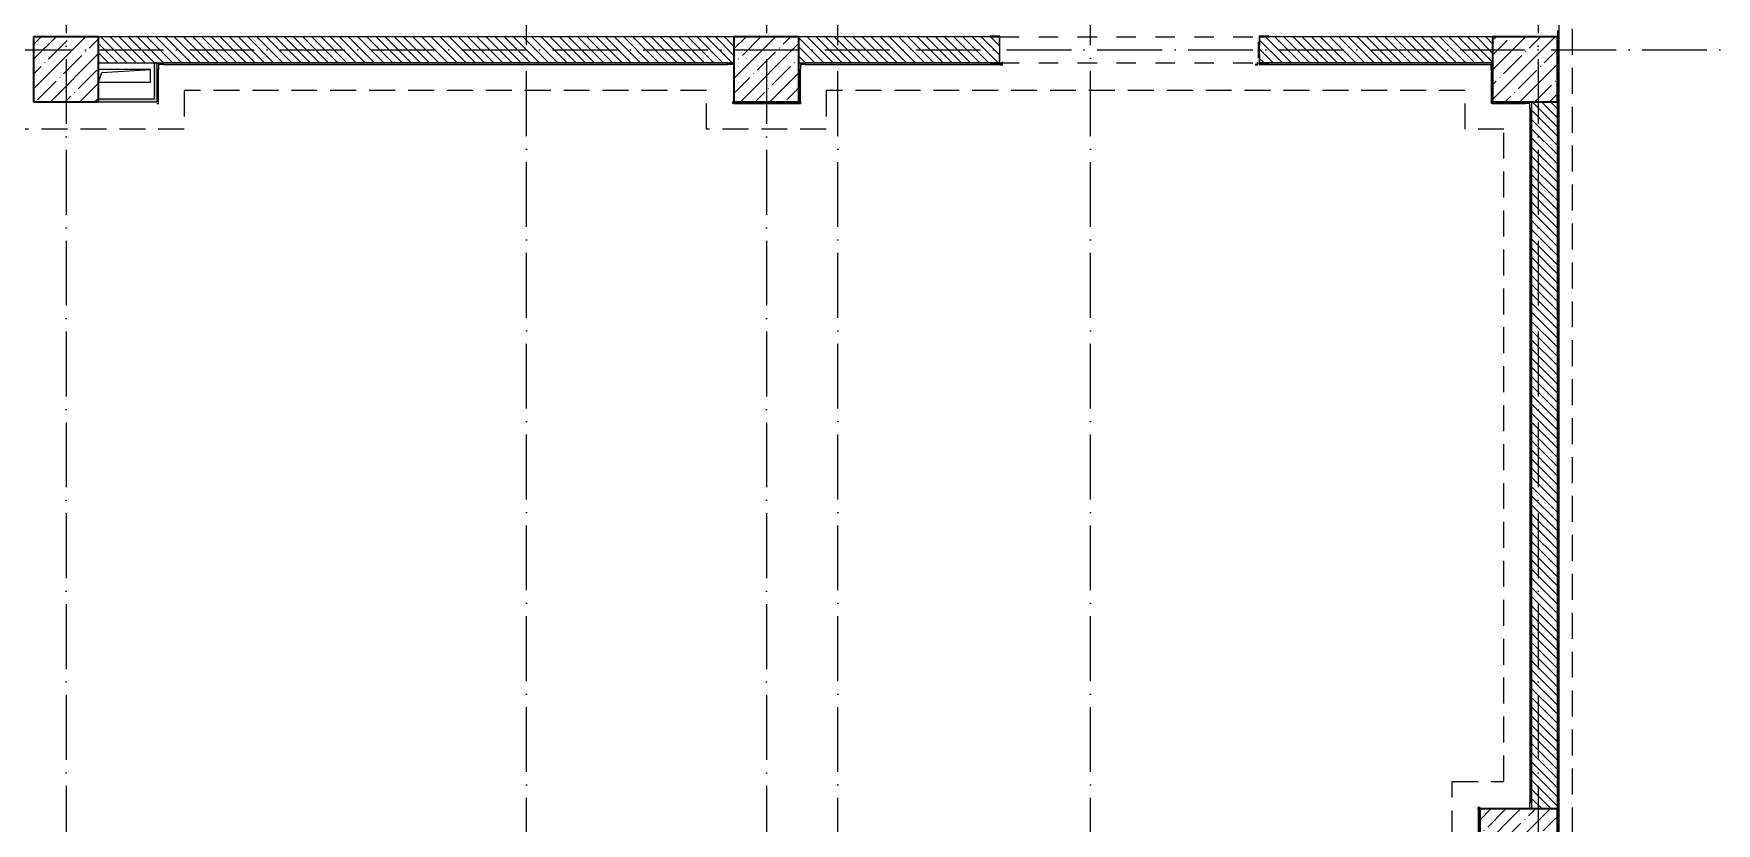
# Model space of a CAD drawing. Header units: millimetres. Extents: x -213536 to 1564669, y -45299 to 942238.
# Drawn here: x -130767 to -117792, y 222616 to 228702 of the extents above; entities that cross this region are included whole.
import ezdxf

# ---------------------------------------------------------------- set-up
doc = ezdxf.new("R2010")
doc.units = ezdxf.units.MM
for name, pattern in [('50_200_ШТРИХ_1Т_ш5_п1_п1_', [700, 500, -100, 0, -100]), ('Штрих короткий', [300, 150, -150]), ('Штриховая _2 мм - 1 мм_', [300, 200, -100])]:
    doc.linetypes.add(name, pattern=pattern)
for name, color, linetype, lineweight in [('0-1', 7, 'Continuous', 5), ('0-2', 7, 'Continuous', 9), ('Несущие колонны', 7, 'Continuous', 9), ('Несущие колонны-1', 7, 'Continuous', 35), ('Обобщенные модели', 7, 'Continuous', 9), ('Оси-2', 7, '50_200_ШТРИХ_1Т_ш5_п1_п1_', 9), ('Перемычка-1', 7, 'Штрих короткий', 9), ('Стены', 7, 'Continuous', 9), ('Стены-1', 7, 'Continuous', 13), ('Штриховка разреза-1', 7, 'Continuous', 9)]:
    doc.layers.add(name, color=color, linetype=linetype, lineweight=lineweight)
doc.layers.add('СТ-1_1', color=7, linetype='Штриховая _2 мм - 1 мм_', lineweight=90, true_color=0x888888)
doc.layers.add('Штриховка разреза-3', color=7, linetype='Continuous', lineweight=9, true_color=0x0080ff)
doc.layers.get('0-2').off()
pattern_1 = [(135, (0, 0), (-35.35534, -35.35534), [])]

# ---------------------------------------------------------------- blocks, each defined once
blk = doc.blocks.new('BSC_Колонна _Прямоугольная - 500х500-25642906-АИ2_02_План отделки стен 2-го этажа _Часть 2_')
at = {"layer": 'Несущие колонны'}
h = blk.add_hatch(dxfattribs=at)
h.set_pattern_fill('FP_13', color=256, style=0, pattern_type=2)
h.set_pattern_definition([(45, (-91350, -44500), (-114.04925, 114.04925), []), (45, (-91235.95, -44500), (-114.04925, 114.04925), [201.613, -40.323, 3.353, -36.97])])
h.paths.add_polyline_path([(-250, -250), (250, -250), (250, 250), (-250, 250)], flags=0)
at = {"layer": 'Несущие колонны-1'}
for p, q in [((250, 250), (-250, 250)), ((-250, 250), (-250, -250)), ((250, -250), (250, 250)), ((-250, -250), (250, -250))]:
    blk.add_line(p, q, dxfattribs=at)
blk = doc.blocks.new('BSC_Колонна _Прямоугольная - 600х600-26981669-АИ2_02_План отделки стен 2-го этажа _Часть 2_')
at = {"layer": 'Несущие колонны'}
h = blk.add_hatch(dxfattribs=at)
h.set_pattern_fill('FP_19', color=256, style=0, pattern_type=2)
h.set_pattern_definition([(45, (-91300, -38500), (-114.04925, 114.04925), []), (45, (-91185.95, -38500), (-114.04925, 114.04925), [201.613, -40.323, 3.353, -36.97])])
h.paths.add_polyline_path([(-300, -300), (300, -300), (300, 300), (-300, 300), (-300, -121)], flags=0)
at = {"layer": 'Несущие колонны-1'}
for p, q in [((300, 300), (-300, 300)), ((-300, 300), (-300, -300)), ((300, -300), (300, 300)), ((-300, -300), (300, -300))]:
    blk.add_line(p, q, dxfattribs=at)
blk = doc.blocks.new('BSC_Колонна _Прямоугольная - 500х500-V15-АИ2_02_План отделки стен 2-го этажа _Часть 2_')
at = {"layer": 'Несущие колонны'}
h = blk.add_hatch(dxfattribs=at)
h.set_pattern_fill('FP_23', color=256, style=0, pattern_type=2)
h.set_pattern_definition([(45, (-80100, -44500), (-114.04925, 114.04925), []), (45, (-79985.95, -44500), (-114.04925, 114.04925), [201.613, -40.323, 3.353, -36.97])])
h.paths.add_polyline_path([(-250, -250), (250, -250), (250, 250), (-250, 250)], flags=0)
at = {"layer": 'Несущие колонны-1'}
for p, q in [((250, 250), (-250, 250)), ((-250, 250), (-250, -250)), ((250, -250), (250, 250)), ((-250, -250), (250, -250))]:
    blk.add_line(p, q, dxfattribs=at)
blk = doc.blocks.new('BSC_Колонна _Прямоугольная - 500х500-V16-АИ2_02_План отделки стен 2-го этажа _Часть 2_')
at = {"layer": 'Несущие колонны'}
h = blk.add_hatch(dxfattribs=at)
h.set_pattern_fill('FP_24', color=256, style=0, pattern_type=2)
h.set_pattern_definition([(45, (-85500, -44500), (-114.04925, 114.04925), []), (45, (-85385.95, -44500), (-114.04925, 114.04925), [201.613, -40.323, 3.353, -36.97])])
h.paths.add_polyline_path([(-250, -250), (250, -250), (250, 250), (-250, 250)], flags=0)
at = {"layer": 'Несущие колонны-1'}
for p, q in [((250, 250), (-250, 250)), ((-250, 250), (-250, -250)), ((250, -250), (250, 250)), ((-250, -250), (250, -250))]:
    blk.add_line(p, q, dxfattribs=at)
blk = doc.blocks.new('Проем_Дверь_Прямоугольный - 2000х2100h_дверные проемы-28474553-АИ2_02_План отделки стен 2-го этажа _Часть 2_')
at = {"layer": 'Перемычка-1'}
for p, q in [((1000, 100), (-1000, 100)), ((1000, -100), (-1000, -100))]:
    blk.add_line(p, q, dxfattribs=at)
blk = doc.blocks.new('АР_Перемычка - АР_Перемычка-28474554-АИ2_02_План отделки стен 2-го этажа _Часть 2_')
at = {"layer": 'Обобщенные модели'}
blk.add_line((-400, -100), (-392, -100), dxfattribs=at)
blk = doc.blocks.new('Фахверк_СКБ_Уголок - 200_3380-28509457-АИ2_02_План отделки стен 2-го этажа _Часть 2_')
at = {"layer": 'Обобщенные модели'}
for p, q in [((200, 156), (125, 156)), ((125, 156), (125, 81)), ((131, 81), (131, 150)), ((131, 150), (200, 150)), ((200, 150), (200, 156)), ((125, 81), (131, 81)), ((131, 19), (125, 19)), ((125, 19), (125, -56)), ((131, -50), (131, 19)), ((125, -56), (200, -56)), ((200, -50), (131, -50)), ((200, -56), (200, -50))]:
    blk.add_line(p, q, dxfattribs=at)
blk = doc.blocks.new('154_Стойка_СКБ_Уголок - СМ-2180_200-28268025-АИ2_02_План отделки стен 2-го этажа _Часть 2_')
at = {"layer": 'Обобщенные модели'}
for p, q in [((125, 156), (125, 81)), ((200, 156), (125, 156)), ((131, 81), (131, 150)), ((131, 150), (200, 150)), ((200, 150), (200, 156)), ((125, 81), (131, 81)), ((131, 19), (125, 19)), ((125, 19), (125, -56)), ((131, -50), (131, 19)), ((125, -56), (200, -56)), ((200, -50), (131, -50)), ((200, -56), (200, -50))]:
    blk.add_line(p, q, dxfattribs=at)
blk = doc.blocks.new('Стойка_Влож_Полоса боковая - Полоса-28213942-АИ2_02_План отделки стен 2-го этажа _Часть 2_')
at = {"layer": 'Обобщенные модели'}
for p, q in [((-5, 60), (0, 60)), ((-5, -60), (-5, 60)), ((0, 31), (0, -31)), ((0, -60), (-5, -60))]:
    blk.add_line(p, q, dxfattribs=at)
blk = doc.blocks.new('AR_Отверстие прямоугольное _в плите_ - AR_Отверстие прямоугольное _в плите_-30511579-АИ2_02_План отделки стен 2-го этажа _Часть 2_')
at = {"layer": 'Обобщенные модели'}
for p, q in [((200, 50), (-200, 50)), ((-200, -50), (-175, 25)), ((-175, 25), (200, 50)), ((200, -50), (200, 50)), ((-200, -50), (200, -50))]:
    blk.add_line(p, q, dxfattribs=at)
blk = doc.blocks.new('0125-Р-ОО-Ш2-АР-о_23_10_2024_rvt-1-АИ2_02_План отделки стен 2-го этажа _Часть 2_')
at = {"layer": 'Штриховка разреза-1'}
h = blk.add_hatch(dxfattribs=at)
h.set_pattern_fill('FP_2', color=256, style=0, pattern_type=2)
h.set_pattern_definition(pattern_1)
h.paths.add_polyline_path([(85250, 44550), (85250, 44750), (80350, 44750), (80350, 44550), (83562, 44550)], flags=0)
h = blk.add_hatch(dxfattribs=at)
h.set_pattern_fill('FP_2', color=256, style=0, pattern_type=2)
h.set_pattern_definition(pattern_1)
h.paths.add_polyline_path([(91100, 44550), (91100, 44750), (89306, 44750), (89306, 44681), (89300, 44681), (89300, 44619), (89306, 44619), (89306, 44550), (91018, 44550)], flags=0)
h.paths.add_polyline_path([(87290, 44550), (87294, 44551), (87294, 44619), (87300, 44619), (87300, 44681), (87294, 44681), (87294, 44750), (85750, 44750), (85750, 44550), (87225, 44550)], flags=0)
h = blk.add_hatch(dxfattribs=at)
h.set_pattern_fill('FP_2', color=256, style=0, pattern_type=2)
h.set_pattern_definition(pattern_1)
h.paths.add_polyline_path([(91600, 38800), (91600, 44250), (91400, 44250), (91400, 38800)], flags=0)
at = {"layer": 'Стены-1'}
for p, q in [((85250, 44750), (80350, 44750)), ((87225, 44750), (85750, 44750)), ((87300, 44619), (87300, 44681)), ((91100, 44750), (89375, 44750)), ((80350, 44550), (85250, 44550)), ((85750, 44550), (87225, 44550)), ((89375, 44550), (91100, 44550)), ((91400, 44250), (91400, 38800)), ((91600, 38800), (91600, 44250))]:
    blk.add_line(p, q, dxfattribs=at)
at = {"layer": '0-2'}
for name, p in [('BSC_Колонна _Прямоугольная - 500х500-V15-АИ2_02_План отделки стен 2-го этажа _Часть 2_', (80100, 44500)), ('BSC_Колонна _Прямоугольная - 500х500-V16-АИ2_02_План отделки стен 2-го этажа _Часть 2_', (85500, 44500)), ('Стойка_Влож_Полоса боковая - Полоса-28213942-АИ2_02_План отделки стен 2-го этажа _Часть 2_', (89300, 44650)), ('154_Стойка_СКБ_Уголок - СМ-2180_200-28268025-АИ2_02_План отделки стен 2-го этажа _Часть 2_', (89175, 44600)), ('BSC_Колонна _Прямоугольная - 500х500-25642906-АИ2_02_План отделки стен 2-го этажа _Часть 2_', (91350, 44500)), ('AR_Отверстие прямоугольное _в плите_ - AR_Отверстие прямоугольное _в плите_-30511579-АИ2_02_План отделки стен 2-го этажа _Часть 2_', (80550, 44450)), ('BSC_Колонна _Прямоугольная - 600х600-26981669-АИ2_02_План отделки стен 2-го этажа _Часть 2_', (91300, 38500))]:
    blk.add_blockref(name, p, dxfattribs=at)
at = {"layer": '0-2', "rotation": 180}
for name, p in [('Фахверк_СКБ_Уголок - 200_3380-28509457-АИ2_02_План отделки стен 2-го этажа _Часть 2_', (87425, 44700)), ('Проем_Дверь_Прямоугольный - 2000х2100h_дверные проемы-28474553-АИ2_02_План отделки стен 2-го этажа _Часть 2_', (88300, 44650)), ('АР_Перемычка - АР_Перемычка-28474554-АИ2_02_План отделки стен 2-го этажа _Часть 2_', (89300, 44650))]:
    blk.add_blockref(name, p, dxfattribs=at)
blk = doc.blocks.new('101_Уголок настенный вертикальный_Металл-ПМЮ-02_ - ДШ-2_Накладной профиль для деформационного шва Гидроконтур ПСН-100 белый _для 50мм шва_-20958077-АИ2_02_План отделки стен 2-го этажа _Часть 2_')
at = {"layer": 'Обобщенные модели'}
for p, q in [((145, 8), (125, 8)), ((125, 8), (125, -12)), ((127, -12), (127, 6)), ((127, 6), (145, 6)), ((145, 6), (145, 8)), ((125, -12), (127, -12))]:
    blk.add_line(p, q, dxfattribs=at)
blk = doc.blocks.new('Оси1')
at = {"layer": 'Оси-2'}
for p, q in [((286345.6, 264395.4), (286345.6, 224015.2)), ((289895.6, 210594.5), (289895.6, 264395.4)), ((291745.6, 264395.4), (291745.6, 227065.2)), ((294245.6, 210594.5), (294245.6, 264395.4)), ((297695.6, 264395.4), (297695.6, 210594.5)), ((292295.6, 210594.5), (292295.6, 263125.4)), ((283095.6, 257465.2), (312453.9, 257465.2))]:
    blk.add_line(p, q, dxfattribs=at)

msp = doc.modelspace()

# ---------------------------------------------------------------- hatches: boundary and pattern name
at = {"layer": 'Штриховка разреза-3'}
for points in [[(-129817, 228177.3), (-129817, 228477.3), (-129837, 228477.3), (-129837, 228177.3)], [(-129837, 228177.3), (-129837, 228197.3), (-130267, 228197.3), (-130267, 228177.3)]]:
    msp.add_hatch(color=256, dxfattribs=at).paths.add_polyline_path(points, flags=0)

# ---------------------------------------------------------------- linework, layer by layer
at = {"layer": 'СТ-1_1', "lineweight": 25}
for p, q in [((-118905, 229339.3), (-118905, 212039.3)), ((-125579.7, 228265.2), (-129605.7, 228265.2)), ((-129605.7, 228265.2), (-129605.7, 227965.2)), ((-125579.7, 227965.2), (-125579.7, 228265.2)), ((-119729.7, 228265.2), (-124655.7, 228265.2)), ((-124655.7, 228265.2), (-124655.7, 227965.2)), ((-119729.7, 227965.2), (-119729.7, 228265.2)), ((-129605.7, 227965.2), (-130979.7, 227965.2)), ((-124655.7, 227965.2), (-125579.7, 227965.2)), ((-119429.7, 227965.2), (-119729.7, 227965.2)), ((-119429.7, 222939.2), (-119429.7, 227965.2)), ((-119829.7, 221915.2), (-119829.7, 222939.2)), ((-119829.7, 222939.2), (-119429.7, 222939.2))]:
    msp.add_line(p, q, dxfattribs=at)
at = {"layer": 'Стены'}
for p, q in [((-129767, 228465.3), (-129805, 228465.3)), ((-129805, 228465.3), (-129805, 228427.3)), ((-125379, 228465.3), (-125417, 228465.3)), ((-125379, 228465.3), (-125379, 228477.3)), ((-124817, 228465.3), (-124855, 228465.3)), ((-124855, 228465.3), (-124855, 228427.3)), ((-119529, 228427.3), (-119529, 228465.3)), ((-125379, 228177.3), (-125367, 228177.3)), ((-125379, 228177.3), (-125379, 228165.3)), ((-125367, 228165.3), (-125379, 228165.3)), ((-124867, 228165.3), (-124855, 228165.3)), ((-124855, 228177.3), (-124855, 228165.3)), ((-119529, 228177.3), (-119529, 228165.3)), ((-119517, 228165.3), (-119529, 228165.3)), ((-119229, 228165.3), (-119267, 228165.3)), ((-119229, 228127.3), (-119229, 228165.3)), ((-119617, 222739.3), (-119629, 222739.3)), ((-119629, 222727.3), (-119629, 222739.3)), ((-119617, 222739.3), (-119617, 222727.3)), ((-119229, 222739.3), (-119229, 222777.3))]:
    msp.add_line(p, q, dxfattribs=at)
at = {"layer": 'Стены-1'}
for p, q in [((-119005, 211939.3), (-119005, 229227.3)), ((-119017, 228727.3), (-119017, 228677.3)), ((-129817, 228477.3), (-129837, 228477.3)), ((-129837, 228477.3), (-129837, 228197.3)), ((-129817, 228477.3), (-129817, 228177.3)), ((-129805, 228427.3), (-129817, 228427.3)), ((-129805, 228165.3), (-129805, 228427.3)), ((-125417, 228477.3), (-129767, 228477.3)), ((-129767, 228477.3), (-129767, 228465.3)), ((-129767, 228465.3), (-125417, 228465.3)), ((-125417, 228465.3), (-125417, 228477.3)), ((-124855, 228427.3), (-124867, 228427.3)), ((-124855, 228177.3), (-124855, 228427.3)), ((-123392, 228477.3), (-124817, 228477.3)), ((-124817, 228477.3), (-124817, 228465.3)), ((-124817, 228465.3), (-123317, 228465.3)), ((-121317, 228471.3), (-121317, 228465.3)), ((-121317, 228465.3), (-119517, 228465.3)), ((-119517, 228477.3), (-121242, 228477.3)), ((-119517, 228427.3), (-119529, 228427.3)), ((-119529, 228427.3), (-119529, 228177.3)), ((-129837, 228197.3), (-130267, 228197.3)), ((-130267, 228177.3), (-129817, 228177.3)), ((-129817, 228165.3), (-129805, 228165.3)), ((-125367, 228177.3), (-125367, 228165.3)), ((-125367, 228165.3), (-124867, 228165.3)), ((-124867, 228177.3), (-124855, 228177.3)), ((-124867, 228165.3), (-124867, 228177.3)), ((-119529, 228177.3), (-119517, 228177.3)), ((-119517, 228177.3), (-119517, 228165.3)), ((-119517, 228165.3), (-119267, 228165.3)), ((-119267, 228165.3), (-119267, 228177.3)), ((-119217, 228127.3), (-119229, 228127.3)), ((-119229, 228127.3), (-119229, 222777.3)), ((-119217, 222777.3), (-119217, 228127.3)), ((-119017, 228177.3), (-119017, 222727.3)), ((-119617, 222727.3), (-119629, 222727.3)), ((-119629, 222727.3), (-119629, 222127.3)), ((-119229, 222777.3), (-119217, 222777.3))]:
    msp.add_line(p, q, dxfattribs=at)

# ---------------------------------------------------------------- block references
at = {"color": 2, "lineweight": 30}
msp.add_blockref('Оси1', (-416862.6, -28888), dxfattribs=at)
at = {"layer": '0-1'}
msp.add_blockref('0125-Р-ОО-Ш2-АР-о_23_10_2024_rvt-1-АИ2_02_План отделки стен 2-го этажа _Часть 2_', (-210617, 183927.3), dxfattribs=at)
at = {"layer": 'Обобщенные модели', "rotation": 180}
for p in [(-123172, 228471.3), (-121204, 228471.3)]:
    msp.add_blockref('101_Уголок настенный вертикальный_Металл-ПМЮ-02_ - ДШ-2_Накладной профиль для деформационного шва Гидроконтур ПСН-100 белый _для 50мм шва_-20958077-АИ2_02_План отделки стен 2-го этажа _Часть 2_', p, dxfattribs=at)

doc.saveas('drawing.dxf')
